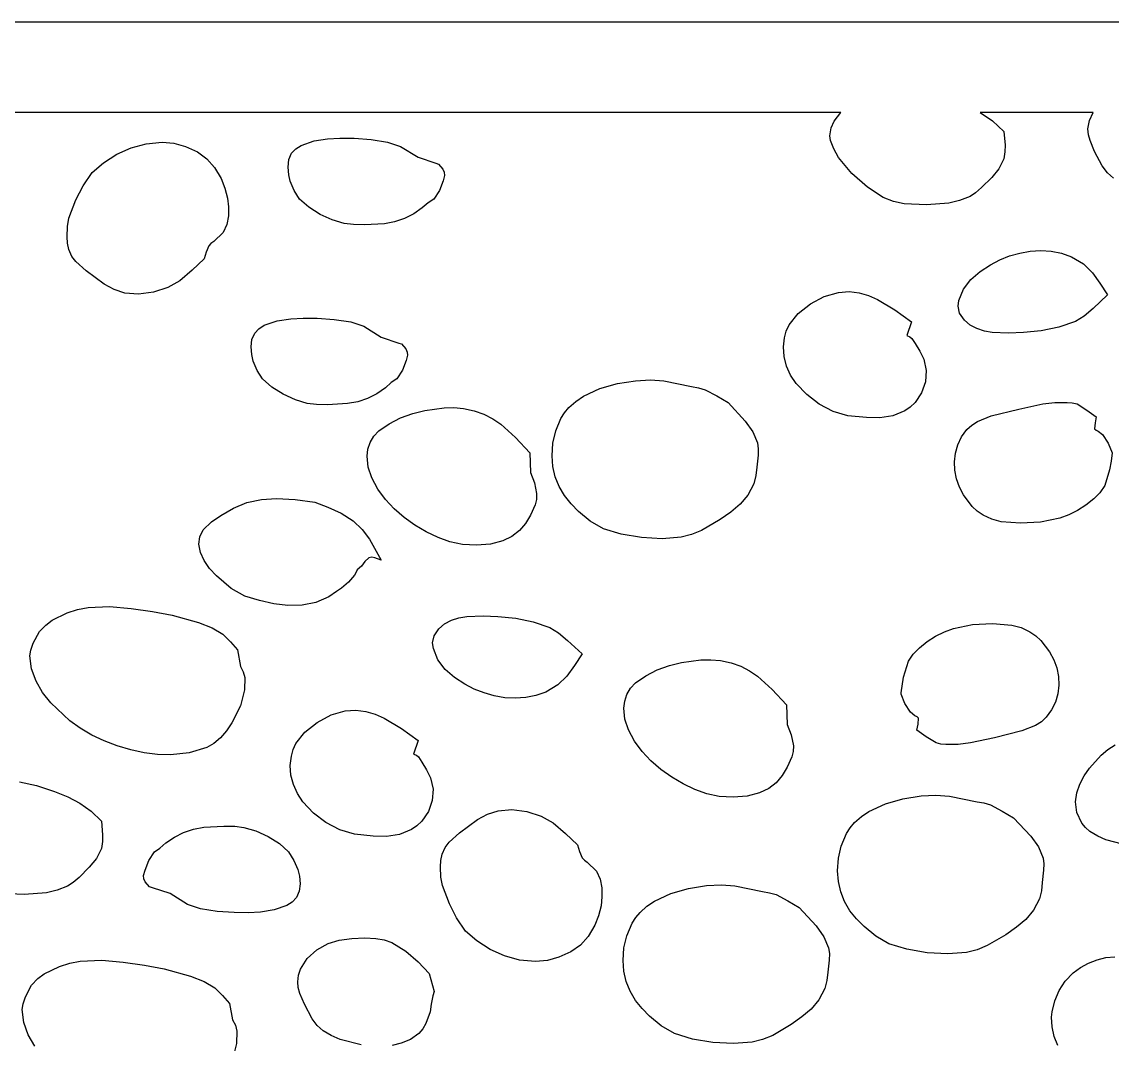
# Model space of a CAD drawing. Extents: x 2 to 598, y 382 to 3498.
# Drawn here: x 147.3 to 306.7, y 1048.5 to 1198 of the extents above; entities that cross this region are included whole.
import ezdxf

# ---------------------------------------------------------------- set-up
doc = ezdxf.new("R2010")
doc.units = 0

msp = doc.modelspace()

# ---------------------------------------------------------------- linework, layer by layer
at = {"layer": 'Calque 1'}
for p, q in [((1.99988, 1197.98), (598, 1197.98)), ((267.0131, 1184.7), (123.51, 1184.7)), ((266.0385, 1183.468), (267.0131, 1184.7)), ((303.91529, 1184.7), (287.41, 1184.7)), ((287.41, 1184.7), (289.211813, 1183.50015)), ((303.397274, 1183.570175), (303.91529, 1184.7)), ((265.62615, 1182.469775), (266.0385, 1183.468)), ((289.211813, 1183.50015), (290.8403, 1181.9508)), ((303.1593, 1182.3187), (303.397274, 1183.570175)), ((265.4313, 1181.3049), (265.62615, 1182.469775)), ((290.8403, 1181.9508), (291.0317, 1179.948113)), ((303.227767, 1181.468423), (303.1593, 1182.3187)), ((303.456987, 1180.613937), (303.227767, 1181.468423)), ((163.252195, 1179.557788), (165.457559, 1180.157517)), ((165.457559, 1180.157517), (167.788327, 1180.3819)), ((167.788327, 1180.3819), (169.526998, 1180.20915)), ((169.526998, 1180.20915), (171.212427, 1179.7535)), ((171.212427, 1179.7535), (172.94982, 1178.955919)), ((187.354459, 1179.39346), (188.134514, 1179.895219)), ((188.134514, 1179.895219), (189.997242, 1180.5542)), ((189.997242, 1180.5542), (191.992758, 1180.866081)), ((191.992758, 1180.866081), (193.796217, 1180.9656)), ((193.796217, 1180.9656), (195.859283, 1180.945142)), ((195.859283, 1180.945142), (198.339217, 1180.769387)), ((198.339217, 1180.769387), (200.764551, 1180.388264)), ((200.764551, 1180.388264), (202.663817, 1179.7517)), ((202.663817, 1179.7517), (205.217217, 1178.1689)), ((265.5043, 1180.6062), (265.4313, 1181.3049)), ((265.977042, 1179.379558), (265.5043, 1180.6062)), ((291.0317, 1179.948113), (291.021509, 1178.95342)), ((304.1293, 1179.0228), (303.456987, 1180.613937)), ((159.197727, 1177.3686), (161.167246, 1178.616789)), ((161.167246, 1178.616789), (163.252195, 1179.557788)), ((172.94982, 1178.955919), (174.340473, 1177.96375)), ((186.315655, 1177.824513), (186.729417, 1178.7544)), ((186.729417, 1178.7544), (187.354459, 1179.39346)), ((205.217217, 1178.1689), (207.790717, 1177.3017)), ((266.685047, 1178.154952), (265.977042, 1179.379558)), ((268.617575, 1175.815612), (266.685047, 1178.154952)), ((291.021509, 1178.95342), (290.8403, 1177.9614)), ((305.252525, 1176.898725), (304.1293, 1179.0228)), ((157.554317, 1175.9372), (159.197727, 1177.3686)), ((174.340473, 1177.96375), (175.473504, 1176.695581)), ((175.473504, 1176.695581), (176.438027, 1175.07)), ((186.207517, 1176.7297), (186.315655, 1177.824513)), ((186.304517, 1175.623175), (186.207517, 1176.73)), ((186.207517, 1176.73), (186.207517, 1176.7297)), ((207.790717, 1177.3017), (208.206117, 1177.1715)), ((208.206117, 1177.1715), (208.840792, 1176.451037)), ((290.8403, 1177.9614), (290.1237, 1176.4936)), ((305.989178, 1175.913216), (305.252525, 1176.898725)), ((156.242672, 1174.004513), (157.554317, 1175.9372)), ((176.438027, 1175.07), (176.982826, 1173.668275)), ((186.511917, 1174.6572), (186.304517, 1175.623175)), ((208.840792, 1176.451037), (209.031051, 1175.99243)), ((209.076917, 1175.5241), (208.859317, 1174.7432)), ((209.031051, 1175.99243), (209.076917, 1175.5241)), ((270.923341, 1173.795717), (268.617575, 1175.815612)), ((289.0786, 1175.2298), (287.582925, 1173.726813)), ((290.1237, 1176.4936), (289.0786, 1175.2298)), ((306.8805, 1175.1207), (305.989178, 1175.913216)), ((155.198927, 1171.9483), (156.242672, 1174.004513)), ((176.982826, 1173.668275), (177.368617, 1172.2082)), ((187.09173, 1173.301687), (186.511917, 1174.6572)), ((208.859317, 1174.7432), (208.324317, 1173.323163)), ((273.2238, 1172.3028), (270.923341, 1173.795717)), ((287.582925, 1173.726813), (286.703922, 1172.961083)), ((154.172118, 1169.249725), (155.198927, 1171.9483)), ((177.368617, 1172.2082), (177.500921, 1170.933539)), ((187.877717, 1172.0553), (187.09173, 1173.301687)), ((189.231003, 1170.855692), (187.877717, 1172.0553)), ((207.493517, 1172.055), (206.701817, 1171.513)), ((208.324317, 1173.323163), (207.493517, 1172.055)), ((274.72348, 1171.697091), (273.2238, 1172.3028)), ((284.396764, 1171.841709), (282.798088, 1171.47345)), ((285.9119, 1172.433), (284.396764, 1171.841709)), ((286.703922, 1172.961083), (285.9119, 1172.433)), ((177.500921, 1170.933539), (177.486062, 1169.616513)), ((190.88653, 1169.811588), (189.231003, 1170.855692)), ((205.831117, 1170.7543), (204.578026, 1169.895597)), ((206.701817, 1171.513), (205.831117, 1170.7543)), ((276.306587, 1171.368375), (274.72348, 1171.697091)), ((279.5381, 1171.2186), (276.306587, 1171.368375)), ((282.798088, 1171.47345), (279.5381, 1171.2186)), ((153.947327, 1168.028828), (154.172118, 1169.249725)), ((177.486062, 1169.616513), (177.244155, 1168.337905)), ((192.670625, 1168.995089), (190.88653, 1169.811588)), ((194.409617, 1168.4783), (192.670625, 1168.995089)), ((201.78587, 1168.730903), (200.288317, 1168.4563)), ((203.222692, 1169.2159), (201.78587, 1168.730903)), ((204.578026, 1169.895597), (203.222692, 1169.2159)), ((153.892617, 1166.5279), (153.947327, 1168.028828)), ((176.695317, 1167.1785), (175.329517, 1165.8344)), ((177.244155, 1168.337905), (176.695317, 1167.1785)), ((195.762765, 1168.317855), (194.409617, 1168.4783)), ((197.356655, 1168.286888), (195.762765, 1168.317855)), ((200.288317, 1168.4563), (197.356655, 1168.286888)), ((153.935792, 1165.582412), (153.892617, 1166.5279)), ((153.892617, 1166.5279), (153.892617, 1166.5279)), ((154.130317, 1164.6634), (153.935792, 1165.582412)), ((174.931792, 1165.544437), (174.597217, 1165.2055)), ((175.329517, 1165.8344), (174.931792, 1165.544437)), ((154.590273, 1163.673842), (154.130317, 1164.6634)), ((174.222154, 1164.268463), (173.924417, 1163.2976)), ((174.597217, 1165.2055), (174.222154, 1164.268463)), ((291.690906, 1163.730252), (293.181656, 1164.157499)), ((293.181656, 1164.157499), (294.706455, 1164.424812)), ((294.706455, 1164.424812), (296.245386, 1164.517606)), ((296.245386, 1164.517606), (297.778534, 1164.421292)), ((297.778534, 1164.421292), (299.285983, 1164.121286)), ((299.285983, 1164.121286), (300.747817, 1163.603)), ((155.163742, 1162.902863), (154.590273, 1163.673842)), ((156.683617, 1161.5417), (155.163742, 1162.902863)), ((173.924417, 1163.2976), (172.16968, 1161.672988)), ((287.388095, 1161.477412), (288.891217, 1162.4543)), ((288.891217, 1162.4543), (290.254121, 1163.157656)), ((290.254121, 1163.157656), (291.690906, 1163.730252)), ((300.747817, 1163.603), (302.493428, 1162.562139)), ((302.493428, 1162.562139), (303.801629, 1161.263512)), ((159.322342, 1159.607425), (156.683617, 1161.5417)), ((172.16968, 1161.672988), (170.361317, 1160.1107)), ((286.024192, 1160.2972), (287.388095, 1161.477412)), ((303.801629, 1161.263512), (304.89925, 1159.741705)), ((160.782161, 1158.835428), (159.322342, 1159.607425)), ((168.622051, 1159.113356), (166.510767, 1158.434425)), ((170.361317, 1160.1107), (168.622051, 1159.113356)), ((284.940751, 1158.889287), (286.024192, 1160.2972)), ((304.89925, 1159.741705), (306.013117, 1158.0313)), ((162.325117, 1158.3114), (160.782161, 1158.835428)), ((164.315708, 1158.143806), (162.325117, 1158.3114)), ((166.510767, 1158.434425), (164.315708, 1158.143806)), ((262.572967, 1156.7364), (264.610242, 1157.817237)), ((264.610242, 1157.817237), (266.659517, 1158.4141)), ((266.659517, 1158.4141), (268.220124, 1158.515928)), ((268.220124, 1158.515928), (269.684325, 1158.345858)), ((269.684325, 1158.345858), (271.06825, 1157.94825)), ((271.06825, 1157.94825), (272.38803, 1157.367462)), ((284.279017, 1157.2293), (284.940751, 1158.889287)), ((306.013117, 1158.0313), (303.89893, 1156.038537)), ((260.777792, 1155.307412), (262.572967, 1156.7364)), ((272.38803, 1157.367462), (274.899678, 1155.833786)), ((274.899678, 1155.833786), (277.348317, 1154.0997)), ((284.172117, 1156.4019), (284.279017, 1157.2293)), ((284.391967, 1155.371862), (284.172117, 1156.4019)), ((284.172117, 1156.4019), (284.172117, 1156.4019)), ((303.89893, 1156.038537), (302.578309, 1154.938998)), ((182.733767, 1153.590219), (184.596283, 1154.2492)), ((184.596283, 1154.2492), (186.591567, 1154.561081)), ((186.591567, 1154.561081), (188.394917, 1154.6606)), ((188.394917, 1154.6606), (190.458083, 1154.640144)), ((190.458083, 1154.640144), (192.938042, 1154.4644)), ((192.938042, 1154.4644), (195.363364, 1154.083306)), ((259.454817, 1153.6661), (260.777792, 1155.307412)), ((285.090917, 1154.3674), (284.391967, 1155.371862)), ((285.925648, 1153.633384), (285.090917, 1154.3674)), ((302.578309, 1154.938998), (301.321917, 1154.1504)), ((181.328717, 1152.4494), (181.953765, 1153.08846)), ((181.953765, 1153.08846), (182.733767, 1153.590219)), ((195.363364, 1154.083306), (197.262617, 1153.4468)), ((197.262617, 1153.4468), (199.816517, 1151.8639)), ((258.801617, 1151.7799), (259.05123, 1152.752025)), ((259.05123, 1152.752025), (259.454817, 1153.6661)), ((277.348317, 1154.0997), (276.655917, 1152.0838)), ((286.911487, 1153.106664), (285.925648, 1153.633384)), ((288.007738, 1152.755934), (286.911487, 1153.106664)), ((289.173704, 1152.549887), (288.007738, 1152.755934)), ((296.314017, 1152.7846), (293.720817, 1152.5464)), ((298.87448, 1153.314762), (296.314017, 1152.7846)), ((301.321917, 1154.1504), (298.87448, 1153.314762)), ((180.806317, 1150.4247), (180.914704, 1151.519513)), ((180.914704, 1151.519513), (181.328717, 1152.4494)), ((199.816517, 1151.8639), (202.389417, 1150.9968)), ((258.644517, 1150.4368), (258.801617, 1151.7799)), ((276.655917, 1152.0838), (277.091358, 1151.931038)), ((277.091358, 1151.931038), (277.393092, 1151.67485)), ((277.393092, 1151.67485), (277.883217, 1150.9128)), ((291.552003, 1152.446617), (289.173704, 1152.549887)), ((293.720817, 1152.5464), (291.552003, 1152.446617)), ((180.90338, 1149.318225), (180.806317, 1150.425)), ((180.806317, 1150.425), (180.806317, 1150.4247)), ((202.389417, 1150.9968), (202.804917, 1150.8665)), ((202.804917, 1150.8665), (203.439846, 1150.146037)), ((203.439846, 1150.146037), (203.630275, 1149.68743)), ((203.630275, 1149.68743), (203.676217, 1149.2191)), ((258.740086, 1149.010395), (258.644517, 1150.4368)), ((258.644517, 1150.4368), (258.644517, 1150.4368)), ((277.883217, 1150.9128), (278.562467, 1149.813225)), ((278.562467, 1149.813225), (279.169417, 1148.6364)), ((181.110617, 1148.3523), (180.90338, 1149.318225)), ((181.690505, 1146.99675), (181.110617, 1148.3523)), ((203.458117, 1148.4383), (202.923371, 1147.018187)), ((203.676217, 1149.2191), (203.458117, 1148.4383)), ((259.094142, 1147.632863), (258.740086, 1149.010395)), ((279.169417, 1148.6364), (279.523158, 1146.987398)), ((182.476417, 1145.7504), (181.690505, 1146.99675)), ((202.923371, 1147.018187), (202.092817, 1145.7501)), ((259.688236, 1146.323673), (259.094142, 1147.632863)), ((260.503917, 1145.1023), (259.688236, 1146.323673)), ((279.523158, 1146.987398), (279.393542, 1145.303512)), ((183.829881, 1144.550748), (182.476417, 1145.7504)), ((201.300617, 1145.208), (200.429917, 1144.4494)), ((202.092817, 1145.7501), (201.300617, 1145.208)), ((231.78088, 1144.339663), (234.357244, 1145.063042)), ((234.357244, 1145.063042), (237.013417, 1145.489)), ((237.013417, 1145.489), (239.173861, 1145.603828)), ((239.173861, 1145.603828), (241.134842, 1145.4495)), ((241.134842, 1145.4495), (245.188617, 1144.6219)), ((262.030915, 1143.470212), (260.503917, 1145.1023)), ((279.393542, 1145.303512), (278.830314, 1143.703345)), ((185.485605, 1143.506637), (183.829881, 1144.550748)), ((187.269859, 1142.690133), (185.485605, 1143.506637)), ((199.176876, 1143.590639), (197.821742, 1142.910912)), ((200.429917, 1144.4494), (199.176876, 1143.590639)), ((228.288793, 1142.458524), (229.386184, 1143.209877)), ((229.386184, 1143.209877), (231.78088, 1144.339663)), ((245.188617, 1144.6219), (246.193592, 1144.439475)), ((246.193592, 1144.439475), (247.167817, 1144.1666)), ((247.167817, 1144.1666), (248.87198, 1143.265538)), ((248.87198, 1143.265538), (250.533017, 1142.2804)), ((263.853405, 1142.075425), (262.030915, 1143.470212)), ((278.830314, 1143.703345), (277.883217, 1142.3055)), ((189.008917, 1142.1733), (187.269859, 1142.690133)), ((190.36208, 1142.012855), (189.008917, 1142.1733)), ((191.955992, 1141.981888), (190.36208, 1142.012855)), ((194.887617, 1142.1513), (191.955992, 1141.981888)), ((196.38512, 1142.425905), (194.887617, 1142.1513)), ((197.821742, 1142.910912), (196.38512, 1142.425905)), ((206.193927, 1141.1348), (209.020657, 1141.52155)), ((209.020657, 1141.52155), (210.452876, 1141.5533)), ((210.452876, 1141.5533), (211.874627, 1141.4382)), ((226.636306, 1140.809063), (227.275017, 1141.5647)), ((227.275017, 1141.5647), (228.288793, 1142.458524)), ((250.533017, 1142.2804), (253.034055, 1139.59305)), ((265.88655, 1141.012475), (263.853405, 1142.075425)), ((277.159355, 1141.614116), (276.365859, 1141.066567)), ((277.883217, 1142.3055), (277.159355, 1141.614116)), ((293.034617, 1141.3331), (296.542505, 1142.0908)), ((296.542505, 1142.0908), (298.316422, 1142.301191)), ((298.316422, 1142.301191), (300.120517, 1142.3082)), ((300.120517, 1142.3082), (300.861805, 1142.269512)), ((300.861805, 1142.269512), (301.565817, 1142.0917)), ((301.565817, 1142.0917), (302.999217, 1141.206962)), ((200.965719, 1139.197311), (202.652556, 1140.042913)), ((202.652556, 1140.042913), (204.432526, 1140.691883)), ((204.432526, 1140.691883), (206.193927, 1141.1348)), ((211.874627, 1141.4382), (213.43201, 1141.108911)), ((213.43201, 1141.108911), (214.838584, 1140.597381)), ((214.838584, 1140.597381), (216.119758, 1139.926017)), ((216.119758, 1139.926017), (217.300945, 1139.117225)), ((225.335117, 1138.1391), (226.106505, 1139.961925)), ((226.106505, 1139.961925), (226.636306, 1140.809063)), ((268.045517, 1140.3759), (265.88655, 1141.012475)), ((270.757017, 1140.0943), (268.045517, 1140.3759)), ((272.714981, 1140.062039), (270.757017, 1140.0943)), ((274.613855, 1140.352437), (272.714981, 1140.062039)), ((276.365859, 1141.066567), (274.613855, 1140.352437)), ((287.013083, 1139.537459), (288.994717, 1140.344425)), ((288.994717, 1140.344425), (293.034617, 1141.3331)), ((302.999217, 1141.206962), (304.376517, 1140.2272)), ((304.376517, 1140.2272), (304.186629, 1139.349687)), ((199.483717, 1138.1645), (200.965719, 1139.197311)), ((217.300945, 1139.117225), (219.464996, 1137.176981)), ((253.034055, 1139.59305), (254.158456, 1138.009816)), ((284.677917, 1137.272712), (285.453117, 1138.341)), ((285.453117, 1138.341), (286.161823, 1138.996404)), ((286.161823, 1138.996404), (287.013083, 1139.537459)), ((304.186629, 1139.349687), (304.119217, 1138.4712)), ((304.119217, 1138.4712), (304.332592, 1138.26685)), ((198.206255, 1136.470263), (198.732256, 1137.372052)), ((198.732256, 1137.372052), (199.483717, 1138.1645)), ((219.464996, 1137.176981), (221.534027, 1134.9559)), ((224.918117, 1136.358975), (225.335117, 1138.1391)), ((254.158456, 1138.009816), (254.848017, 1136.3831)), ((284.117892, 1136.11765), (284.677917, 1137.272712)), ((304.332592, 1138.26685), (304.653517, 1138.124)), ((304.653517, 1138.124), (305.287017, 1137.6036)), ((305.287017, 1137.6036), (306.120204, 1136.34645)), ((197.765417, 1134.4593), (197.889409, 1135.489292)), ((197.889409, 1135.489292), (198.206255, 1136.470263)), ((224.796617, 1134.5109), (224.918117, 1136.358975)), ((254.848017, 1136.3831), (254.949279, 1135.526155)), ((254.949279, 1135.526155), (254.919817, 1134.595063)), ((283.767755, 1134.901087), (284.117892, 1136.11765)), ((306.120204, 1136.34645), (306.672517, 1134.9588)), ((197.917176, 1132.830713), (197.765227, 1134.4593)), ((197.765227, 1134.4593), (197.765417, 1134.4593)), ((221.534027, 1134.9559), (221.633027, 1132.0506)), ((224.925315, 1132.965323), (224.796617, 1134.5109)), ((224.796617, 1134.5109), (224.796617, 1134.5109)), ((254.919817, 1134.595063), (254.729117, 1132.8278)), ((283.622217, 1133.6483), (283.767755, 1134.901087)), ((283.67579, 1132.384541), (283.622217, 1133.6483)), ((283.622217, 1133.6483), (283.622217, 1133.6483)), ((306.543329, 1133.725112), (306.296317, 1132.4654)), ((306.672517, 1134.9588), (306.543329, 1133.725112)), ((198.434517, 1131.2703), (197.917176, 1132.830713)), ((221.633027, 1132.0506), (222.235243, 1130.555813)), ((225.266746, 1131.454538), (224.925315, 1132.965323)), ((254.729117, 1132.8278), (254.597131, 1131.614263)), ((283.923229, 1131.13505), (283.67579, 1132.384541)), ((306.296317, 1132.4654), (305.603817, 1130.1457)), ((199.318949, 1129.651404), (198.434517, 1131.2703)), ((222.235243, 1130.555813), (222.543617, 1128.9723)), ((225.824362, 1130.015808), (225.266746, 1131.454538)), ((254.313727, 1130.4212), (253.432868, 1128.756345)), ((254.597131, 1131.614263), (254.313727, 1130.4212)), ((284.359162, 1129.925084), (283.923229, 1131.13505)), ((200.426959, 1128.138395), (199.318949, 1129.651404)), ((222.543617, 1128.9723), (222.508772, 1128.114175)), ((226.601617, 1128.6864), (225.824362, 1130.015808)), ((253.432868, 1128.756345), (252.297211, 1127.418013)), ((284.978217, 1128.7799), (284.359162, 1129.925084)), ((286.227555, 1127.110587), (284.978217, 1128.7799)), ((304.887492, 1129.095537), (304.000317, 1128.1944)), ((305.603817, 1130.1457), (304.887492, 1129.095537)), ((178.217667, 1126.850312), (180.162917, 1127.6844)), ((180.162917, 1127.6844), (182.323354, 1128.118625)), ((182.323354, 1128.118625), (184.497517, 1128.2482)), ((184.497517, 1128.2482), (187.251742, 1128.103412)), ((187.251742, 1128.103412), (190.118917, 1127.7061)), ((190.118917, 1127.7061), (192.019517, 1127.0126)), ((201.724708, 1126.743129), (200.426959, 1128.138395)), ((222.329206, 1127.348975), (221.652727, 1125.85)), ((222.508772, 1128.114175), (222.329206, 1127.348975)), ((227.577547, 1127.482525), (226.601617, 1128.6864)), ((228.660427, 1126.3667), (227.577547, 1127.482525)), ((252.297211, 1127.418013), (250.937587, 1126.269598)), ((302.840813, 1127.266684), (301.621544, 1126.49442)), ((304.000317, 1128.1944), (302.840813, 1127.266684)), ((174.986505, 1124.871262), (176.382217, 1125.7982)), ((176.382217, 1125.7982), (178.217667, 1126.850312)), ((192.019517, 1127.0126), (193.983104, 1126.138987)), ((193.983104, 1126.138987), (195.740817, 1124.9962)), ((203.178355, 1125.477463), (201.724708, 1126.743129)), ((221.652727, 1125.85), (220.910495, 1124.612955)), ((230.376186, 1124.962063), (228.660427, 1126.3667)), ((250.937587, 1126.269598), (249.384827, 1125.1745)), ((286.952915, 1126.434823), (286.227555, 1127.110587)), ((287.828717, 1125.8312), (286.952915, 1126.434823)), ((289.120867, 1125.231284), (287.828717, 1125.8312)), ((300.346814, 1125.868925), (299.020929, 1125.381512)), ((301.621544, 1126.49442), (300.346814, 1125.868925)), ((173.808817, 1123.6738), (174.986505, 1124.871262)), ((195.740817, 1124.9962), (197.024451, 1123.753627)), ((204.754059, 1124.35325), (203.178355, 1125.477463)), ((206.417981, 1123.382348), (204.754059, 1124.35325)), ((220.910495, 1124.612955), (220.025447, 1123.564263)), ((232.302627, 1123.8521), (230.376186, 1124.962063)), ((249.384827, 1125.1745), (246.66414, 1123.577238)), ((290.474517, 1124.875925), (289.120867, 1125.231284)), ((293.291917, 1124.639), (290.474517, 1124.875925)), ((296.232909, 1124.786198), (293.291917, 1124.639)), ((299.020929, 1125.381512), (296.232909, 1124.786198)), ((173.148317, 1121.5783), (173.281167, 1122.652413)), ((173.281167, 1122.652413), (173.808817, 1123.6738)), ((197.024451, 1123.753627), (198.088842, 1122.341562)), ((198.088842, 1122.341562), (199.838217, 1119.2508)), ((208.13628, 1122.576613), (206.417981, 1123.382348)), ((209.875117, 1121.9479), (208.13628, 1122.576613)), ((218.944537, 1122.709914), (217.614717, 1122.0559)), ((220.025447, 1123.564263), (218.944537, 1122.709914)), ((234.918715, 1123.042303), (232.302627, 1123.8521)), ((237.900586, 1122.541675), (234.918715, 1123.042303)), ((240.923877, 1122.381809), (237.900586, 1122.541675)), ((243.664227, 1122.5943), (240.923877, 1122.381809)), ((245.195538, 1122.978373), (243.664227, 1122.5943)), ((246.66414, 1123.577238), (245.195538, 1122.978373)), ((173.382767, 1120.385781), (173.148317, 1121.5783)), ((173.148317, 1121.5783), (173.148317, 1121.5783)), ((211.718255, 1121.557722), (209.875117, 1121.9479)), ((213.758417, 1121.433925), (211.718255, 1121.557722)), ((215.79183, 1121.594116), (213.758417, 1121.433925)), ((217.614717, 1122.0559), (215.79183, 1121.594116)), ((173.938611, 1119.195381), (173.382767, 1120.385781)), ((174.741964, 1118.040372), (173.938611, 1119.195381)), ((197.996917, 1119.5976), (197.417692, 1119.028175)), ((198.428775, 1119.686203), (197.996917, 1119.5976)), ((198.892404, 1119.58065), (198.428775, 1119.686203)), ((199.838217, 1119.2508), (198.892404, 1119.58065)), ((175.718942, 1116.954025), (174.741964, 1118.040372)), ((196.314917, 1117.8416), (196.096817, 1117.3863)), ((196.928317, 1118.362), (196.314917, 1117.8416)), ((197.417692, 1119.028175), (196.928317, 1118.362)), ((177.898236, 1115.120406), (175.718942, 1116.954025)), ((195.020354, 1116.036725), (194.018417, 1115.1317)), ((195.898917, 1117.0613), (195.020354, 1116.036725)), ((196.096817, 1117.3863), (195.898917, 1117.0613)), ((179.885417, 1113.9607), (177.898236, 1115.120406)), ((193.305817, 1114.6764), (192.177717, 1113.8956)), ((194.018417, 1115.1317), (193.305817, 1114.6764)), ((182.036667, 1113.3386), (179.885417, 1113.9607)), ((184.121317, 1112.8548), (182.036667, 1113.3386)), ((186.1911, 1112.599319), (184.121317, 1112.8548)), ((190.263803, 1113.069619), (188.253429, 1112.654225)), ((192.177717, 1113.8956), (190.263803, 1113.069619)), ((151.697305, 1110.47795), (153.930817, 1111.5455)), ((153.930817, 1111.5455), (155.433078, 1112.018806)), ((155.433078, 1112.018806), (156.970651, 1112.308958)), ((156.970651, 1112.308958), (160.110592, 1112.448013)), ((160.110592, 1112.448013), (163.268345, 1112.179086)), ((163.268345, 1112.179086), (166.361617, 1111.7186)), ((166.361617, 1111.7186), (169.271517, 1111.1982)), ((169.271517, 1111.1982), (173.121242, 1110.126925)), ((188.253429, 1112.654225), (186.1911, 1112.599319)), ((149.873217, 1108.7921), (150.778131, 1109.764344)), ((150.778131, 1109.764344), (151.697305, 1110.47795)), ((173.121242, 1110.126925), (175.087795, 1109.338519)), ((208.258927, 1109.1944), (209.093673, 1109.928388)), ((209.093673, 1109.928388), (210.079556, 1110.455094)), ((210.079556, 1110.455094), (211.175873, 1110.805822)), ((211.175873, 1110.805822), (212.34192, 1111.011875)), ((212.34192, 1111.011875), (214.720387, 1111.115169)), ((214.720387, 1111.115169), (216.889327, 1111.0154)), ((216.889327, 1111.0154), (219.482427, 1110.7767)), ((219.482427, 1110.7767), (222.042722, 1110.246538)), ((222.042722, 1110.246538), (224.489917, 1109.4109)), ((283.485105, 1109.23225), (286.273097, 1109.827725)), ((286.273097, 1109.827725), (289.214117, 1109.975)), ((289.214117, 1109.975), (292.031567, 1109.737862)), ((292.031567, 1109.737862), (293.385251, 1109.382336)), ((148.960608, 1107.101463), (149.873217, 1108.7921)), ((175.087795, 1109.338519), (176.674117, 1108.4015)), ((176.674117, 1108.4015), (177.776008, 1107.308712)), ((207.340117, 1107.1593), (207.559068, 1108.189675)), ((207.559068, 1108.189675), (208.258927, 1109.1944)), ((224.489917, 1109.4109), (225.746309, 1108.622302)), ((225.746309, 1108.622302), (227.06693, 1107.522763)), ((279.665246, 1107.346905), (280.884519, 1108.1192)), ((280.884519, 1108.1192), (282.159237, 1108.744758)), ((282.159237, 1108.744758), (283.485105, 1109.23225)), ((293.385251, 1109.382336), (294.677417, 1108.7823)), ((294.677417, 1108.7823), (295.553219, 1108.178734)), ((295.553219, 1108.178734), (296.27858, 1107.503)), ((148.608564, 1106.082889), (148.960608, 1107.101463)), ((177.776008, 1107.308712), (178.792317, 1106.1251)), ((207.447517, 1106.3325), (207.340107, 1107.1593)), ((207.340107, 1107.1593), (207.340117, 1107.1593)), ((227.06693, 1107.522763), (229.181117, 1105.53)), ((277.618617, 1105.517987), (278.505717, 1106.4192)), ((278.505717, 1106.4192), (279.665246, 1107.346905)), ((296.27858, 1107.503), (297.527917, 1105.8337)), ((148.467617, 1105.2363), (148.608564, 1106.082889)), ((148.705936, 1103.352088), (148.467617, 1105.2363)), ((148.467617, 1105.2363), (148.467617, 1105.2363)), ((178.792317, 1106.1251), (179.227427, 1103.7186)), ((208.109244, 1104.672512), (207.447517, 1106.3325)), ((229.181117, 1105.53), (228.067332, 1103.819594)), ((276.902217, 1104.4679), (277.618617, 1105.517987)), ((297.527917, 1105.8337), (298.146953, 1104.688482)), ((149.35716, 1101.552325), (148.705936, 1103.352088)), ((179.227427, 1103.7186), (179.664235, 1102.93625)), ((209.192672, 1103.2646), (208.109244, 1104.672512)), ((210.556547, 1102.084387), (209.192672, 1103.2646)), ((228.067332, 1103.819594), (226.969883, 1102.297775)), ((240.193655, 1103.184225), (241.973622, 1103.833225)), ((241.973622, 1103.833225), (243.735017, 1104.2762)), ((243.735017, 1104.2762), (246.561805, 1104.662863)), ((246.561805, 1104.662863), (247.994028, 1104.694602)), ((247.994028, 1104.694602), (249.415817, 1104.5795)), ((249.415817, 1104.5795), (250.973171, 1104.250194)), ((250.973171, 1104.250194), (252.379722, 1103.738617)), ((252.379722, 1103.738617), (253.66088, 1103.067185)), ((276.209817, 1102.1481), (276.902217, 1104.4679)), ((298.146953, 1104.688482), (298.582847, 1103.478491)), ((298.582847, 1103.478491), (298.830254, 1102.228979)), ((179.664235, 1102.93625), (179.872147, 1102.076575)), ((179.872147, 1102.076575), (179.841417, 1100.2934)), ((212.059617, 1101.1075), (210.556547, 1102.084387)), ((226.969883, 1102.297775), (225.661851, 1100.999119)), ((237.024817, 1101.3058), (238.506819, 1102.338613)), ((238.506819, 1102.338613), (240.193655, 1103.184225)), ((253.66088, 1103.067185), (254.842055, 1102.258313)), ((254.842055, 1102.258313), (257.006094, 1100.317902)), ((275.828417, 1099.8583), (276.209817, 1102.1481)), ((298.830254, 1102.228979), (298.88383, 1100.9652)), ((150.32569, 1099.88715), (149.35716, 1101.552325)), ((179.841417, 1100.2934), (179.227019, 1097.940192)), ((213.422554, 1100.404089), (212.059617, 1101.1075)), ((214.859364, 1099.831413), (213.422554, 1100.404089)), ((225.661851, 1100.999119), (223.916317, 1099.9582)), ((235.747355, 1099.611313), (236.273356, 1100.513273)), ((236.273356, 1100.513273), (237.024817, 1101.3058)), ((257.006094, 1100.317902), (259.075117, 1098.0967)), ((298.88383, 1100.9652), (298.738229, 1099.712409)), ((151.515927, 1098.4067), (150.32569, 1099.88715)), ((216.350131, 1099.404067), (214.859364, 1099.831413)), ((217.874942, 1099.13665), (216.350131, 1099.404067)), ((219.413881, 1099.043758), (217.874942, 1099.13665)), ((220.947033, 1099.139988), (219.413881, 1099.043758)), ((222.454483, 1099.439936), (220.947033, 1099.139988)), ((223.916317, 1099.9582), (222.454483, 1099.439936)), ((235.306517, 1097.6001), (235.430509, 1098.63017)), ((235.430509, 1098.63017), (235.747355, 1099.611313)), ((275.833517, 1099.6547), (275.823517, 1099.8583)), ((275.823517, 1099.8583), (275.828417, 1099.8583)), ((276.385867, 1098.267087), (275.833517, 1099.6547)), ((298.388106, 1098.495859), (297.828117, 1097.340805)), ((298.738229, 1099.712409), (298.388106, 1098.495859)), ((154.307017, 1095.7619), (151.515927, 1098.4067)), ((179.227019, 1097.940192), (177.999731, 1095.448937)), ((192.494586, 1096.604323), (194.543917, 1097.2012)), ((194.543917, 1097.2012), (196.104496, 1097.303023)), ((196.104496, 1097.303023), (197.568683, 1097.132942)), ((197.568683, 1097.132942), (198.952606, 1096.735318)), ((235.458005, 1095.97155), (235.306317, 1097.6001)), ((235.306317, 1097.6001), (235.306517, 1097.6001)), ((259.075117, 1098.0967), (259.174117, 1095.192)), ((277.219017, 1097.0099), (276.385867, 1098.267087)), ((277.852617, 1096.4896), (277.219017, 1097.0099)), ((297.828117, 1097.340805), (297.052917, 1096.2725)), ((155.823463, 1094.659858), (154.307017, 1095.7619)), ((177.999731, 1095.448937), (177.205616, 1094.292715)), ((188.662136, 1094.09447), (190.457292, 1095.523463)), ((190.457292, 1095.523463), (192.494586, 1096.604323)), ((198.952606, 1096.735318), (200.272392, 1096.154513)), ((200.272392, 1096.154513), (202.784064, 1094.620802)), ((235.975017, 1094.4111), (235.458005, 1095.97155)), ((278.173505, 1096.346912), (277.852617, 1096.4896)), ((278.129517, 1094.3868), (278.319455, 1095.264387)), ((278.386917, 1096.1428), (278.173505, 1096.346912)), ((278.319455, 1095.264387), (278.386917, 1096.1428)), ((296.344248, 1095.617117), (295.493023, 1095.07612)), ((297.052917, 1096.2725), (296.344248, 1095.617117)), ((157.5112, 1093.668469), (155.823463, 1094.659858)), ((159.330215, 1092.800802), (157.5112, 1093.668469)), ((177.205616, 1094.292715), (176.317513, 1093.271389)), ((187.339217, 1092.4532), (188.662136, 1094.09447)), ((202.784064, 1094.620802), (205.232717, 1092.8867)), ((236.859507, 1092.792208), (235.975017, 1094.4111)), ((259.174117, 1095.192), (259.776092, 1093.696838)), ((259.776092, 1093.696838), (260.084217, 1092.1131)), ((279.506855, 1093.406787), (278.129517, 1094.3868)), ((293.511442, 1094.269337), (289.471517, 1093.281)), ((295.493023, 1095.07612), (293.511442, 1094.269337)), ((161.240496, 1092.069925), (159.330215, 1092.800802)), ((163.202029, 1091.488908), (161.240496, 1092.069925)), ((175.355169, 1092.441428), (174.338327, 1091.8593)), ((176.317513, 1093.271389), (175.355169, 1092.441428)), ((186.935592, 1091.538875), (187.339217, 1092.4532)), ((205.232717, 1092.8867), (204.540217, 1090.8703)), ((237.967609, 1091.279209), (236.859507, 1092.792208)), ((260.084217, 1092.1131), (260.04945, 1091.255011)), ((280.940217, 1092.5218), (279.506855, 1093.406787)), ((281.64428, 1092.343987), (280.940217, 1092.5218)), ((282.385617, 1092.3053), (281.64428, 1092.343987)), ((284.189656, 1092.312389), (282.385617, 1092.3053)), ((285.963555, 1092.522962), (284.189656, 1092.312389)), ((289.471517, 1093.281), (285.963555, 1092.522962)), ((306.046197, 1091.543108), (307.115717, 1092.2512)), ((165.174802, 1091.070819), (163.202029, 1091.488908)), ((167.118803, 1090.828727), (165.174802, 1091.070819)), ((168.994017, 1090.7757), (167.118803, 1090.828727)), ((171.723847, 1091.087812), (168.994017, 1090.7757)), ((174.338327, 1091.8593), (171.723847, 1091.087812)), ((186.528417, 1089.2234), (186.686017, 1090.5665)), ((186.686017, 1090.5665), (186.935592, 1091.538875)), ((204.540217, 1090.8703), (204.975622, 1090.717594)), ((204.975622, 1090.717594), (205.27718, 1090.461425)), ((205.27718, 1090.461425), (205.767017, 1089.6993)), ((239.265468, 1089.883956), (237.967609, 1091.279209)), ((259.870054, 1090.489988), (259.193817, 1088.9913)), ((260.04945, 1091.255011), (259.870054, 1090.489988)), ((303.394417, 1088.8256), (305.09138, 1090.721137)), ((305.09138, 1090.721137), (306.046197, 1091.543108)), ((186.624062, 1087.797073), (186.528417, 1089.2234)), ((186.528417, 1089.2234), (186.528417, 1089.2234)), ((205.767017, 1089.6993), (206.446567, 1088.599775)), ((240.71923, 1088.6183), (239.265468, 1089.883956)), ((259.193817, 1088.9913), (258.451631, 1087.754255)), ((186.978281, 1086.419713), (186.624062, 1087.797073)), ((206.446567, 1088.599775), (207.053817, 1087.423)), ((207.053817, 1087.423), (207.407464, 1085.774034)), ((242.295039, 1087.494094), (240.71923, 1088.6183)), ((243.959044, 1086.523191), (242.295039, 1087.494094)), ((258.451631, 1087.754255), (257.566579, 1086.705563)), ((301.952704, 1086.486462), (302.596259, 1087.701542)), ((302.596259, 1087.701542), (303.394417, 1088.8256)), ((146.954717, 1086.816162), (149.433833, 1086.269992)), ((149.433833, 1086.269992), (152.076017, 1085.3925)), ((187.57252, 1085.110695), (186.978281, 1086.419713)), ((207.407464, 1085.774034), (207.277642, 1084.090325)), ((245.677388, 1085.717442), (243.959044, 1086.523191)), ((247.416217, 1085.0887), (245.677388, 1085.717442)), ((256.485647, 1085.851214), (255.155817, 1085.1972)), ((257.566579, 1086.705563), (256.485647, 1085.851214)), ((301.515456, 1085.209752), (301.952704, 1086.486462)), ((152.076017, 1085.3925), (153.996615, 1084.613116)), ((153.996615, 1084.613116), (155.778155, 1083.686975)), ((188.388227, 1083.8894), (187.57252, 1085.110695)), ((207.277642, 1084.090325), (206.714208, 1082.490353)), ((249.259453, 1084.6986), (247.416217, 1085.0887)), ((251.29963, 1084.574975), (249.259453, 1084.6986)), ((253.333, 1084.735338), (251.29963, 1084.574975)), ((255.155817, 1085.1972), (253.333, 1084.735338)), ((273.53478, 1083.634025), (276.111144, 1084.3574)), ((276.111144, 1084.3574), (278.767317, 1084.7834)), ((278.767317, 1084.7834), (280.927775, 1084.898172)), ((280.927775, 1084.898172), (282.88878, 1084.743825)), ((282.88878, 1084.743825), (286.942517, 1083.9163)), ((301.336217, 1083.9008), (301.515456, 1085.209752)), ((155.778155, 1083.686975), (157.4159, 1082.534972)), ((157.4159, 1082.534972), (158.905117, 1081.078)), ((189.915228, 1082.257312), (188.388227, 1083.8894)), ((206.714208, 1082.490353), (205.767017, 1081.0926)), ((215.379507, 1082.08793), (216.922427, 1082.612)), ((216.922427, 1082.612), (218.913018, 1082.779536)), ((218.913018, 1082.779536), (221.108077, 1082.488888)), ((221.108077, 1082.488888), (223.219361, 1081.809945)), ((270.042693, 1081.75292), (271.140084, 1082.504262)), ((271.140084, 1082.504262), (273.53478, 1083.634025)), ((286.942517, 1083.9163), (287.947505, 1083.7338)), ((287.947505, 1083.7338), (288.921817, 1083.461)), ((288.921817, 1083.461), (290.62593, 1082.5599)), ((290.62593, 1082.5599), (292.286917, 1081.5748)), ((301.533892, 1082.32895), (301.336217, 1083.9008)), ((301.336217, 1083.9008), (301.336217, 1083.9008)), ((158.905117, 1081.078), (159.096555, 1079.075313)), ((191.737545, 1080.862525), (189.915228, 1082.257312)), ((205.767017, 1081.0926), (205.04321, 1080.401162)), ((211.280917, 1079.3817), (213.919681, 1081.315938)), ((213.919681, 1081.315938), (215.379507, 1082.08793)), ((223.219361, 1081.809945), (224.958627, 1080.8126)), ((269.028917, 1080.8591), (270.042693, 1081.75292)), ((292.286917, 1081.5748), (294.787992, 1078.887412)), ((302.266317, 1080.8039), (301.533892, 1082.32895)), ((169.583672, 1078.751719), (170.938829, 1079.43145)), ((170.938829, 1079.43145), (172.375456, 1079.916481)), ((172.375456, 1079.916481), (173.872917, 1080.1911)), ((173.872917, 1080.1911), (176.80463, 1080.360512)), ((176.80463, 1080.360512), (178.398553, 1080.329545)), ((178.398553, 1080.329545), (179.751717, 1080.1691)), ((179.751717, 1080.1691), (181.490615, 1079.652281)), ((181.490615, 1079.652281), (183.274696, 1078.8358)), ((193.770503, 1079.799575), (191.737545, 1080.862525)), ((195.929427, 1079.163), (193.770503, 1079.799575)), ((204.249795, 1079.853533), (202.497992, 1079.139213)), ((205.04321, 1080.401162), (204.249795, 1079.853533)), ((209.76108, 1078.020463), (211.280917, 1079.3817)), ((224.958627, 1080.8126), (226.766985, 1079.25035)), ((267.860405, 1079.256325), (268.390206, 1080.103462)), ((268.390206, 1080.103462), (269.028917, 1080.8591)), ((302.805367, 1080.132775), (302.266317, 1080.8039)), ((303.453917, 1079.5683), (302.805367, 1080.132775)), ((304.608814, 1078.866348), (303.453917, 1079.5683)), ((159.086369, 1078.08062), (158.905117, 1077.0886)), ((159.096555, 1079.075313), (159.086369, 1078.08062)), ((167.459917, 1077.1344), (168.330617, 1077.893)), ((168.330617, 1077.893), (169.583672, 1078.751719)), ((183.274696, 1078.8358), (184.930262, 1077.791694)), ((184.930262, 1077.791694), (186.283617, 1076.592)), ((198.641417, 1078.8809), (195.929427, 1079.163)), ((200.599301, 1078.848661), (198.641417, 1078.8809)), ((202.497992, 1079.139213), (200.599301, 1078.848661)), ((209.187587, 1077.249502), (209.76108, 1078.020463)), ((226.766985, 1079.25035), (228.521717, 1077.6257)), ((267.089017, 1077.4335), (267.860405, 1079.256325)), ((294.787992, 1078.887412), (295.912398, 1077.304173)), ((305.785012, 1078.335761), (304.608814, 1078.866348)), ((308.205705, 1077.720087), (305.785012, 1078.335761)), ((158.905117, 1077.0886), (158.188522, 1075.620838)), ((165.836917, 1075.324225), (166.667717, 1076.5924)), ((166.667717, 1076.5924), (167.459917, 1077.1344)), ((186.283617, 1076.592), (187.069572, 1075.345662)), ((208.533417, 1075.340975), (208.727617, 1076.26)), ((208.727617, 1076.26), (209.187587, 1077.249502)), ((228.521717, 1077.6257), (228.819462, 1076.654888)), ((228.819462, 1076.654888), (229.194517, 1075.7179)), ((266.672017, 1075.653287), (267.089017, 1077.4335)), ((295.912398, 1077.304173), (296.601917, 1075.6775)), ((158.188522, 1075.620838), (157.143427, 1074.357)), ((165.301917, 1073.9041), (165.836917, 1075.324225)), ((187.069572, 1075.345662), (187.649427, 1073.9902)), ((208.489817, 1074.3954), (208.533417, 1075.340975)), ((229.194517, 1075.7179), (229.529096, 1075.378963)), ((229.529096, 1075.378963), (229.926817, 1075.089)), ((229.926817, 1075.089), (231.292627, 1073.7449)), ((266.550517, 1073.8052), (266.672017, 1075.653287)), ((296.601917, 1075.6775), (296.703223, 1074.820512)), ((296.703223, 1074.820512), (296.673767, 1073.889425)), ((157.143427, 1074.357), (155.647463, 1072.85405)), ((165.084317, 1073.1233), (165.301917, 1073.9041)), ((165.084327, 1073.123), (165.084317, 1073.1233)), ((165.130188, 1072.654712), (165.084327, 1073.123)), ((187.649427, 1073.9902), (187.856735, 1073.024194)), ((187.856735, 1073.024194), (187.953873, 1071.917375)), ((208.544584, 1072.894473), (208.489817, 1074.3954)), ((208.489817, 1074.3954), (208.489817, 1074.3954)), ((231.292627, 1073.7449), (231.841368, 1072.585417)), ((266.679254, 1072.259787), (266.550517, 1073.8052)), ((266.550517, 1073.8052), (266.550517, 1073.8052)), ((296.673767, 1073.889425), (296.483117, 1072.1222)), ((153.976217, 1071.5602), (152.461081, 1070.968989)), ((154.768281, 1072.088297), (153.976217, 1071.5602)), ((155.647463, 1072.85405), (154.768281, 1072.088297)), ((165.320448, 1072.1961), (165.130188, 1072.654712)), ((165.955127, 1071.4756), (165.320448, 1072.1961)), ((166.371127, 1071.3453), (165.955127, 1071.4756)), ((168.944027, 1070.4782), (166.371127, 1071.3453)), ((187.953873, 1071.917375), (187.844388, 1070.822594)), ((208.769405, 1071.673588), (208.544584, 1072.894473)), ((209.796217, 1068.9751), (208.769405, 1071.673588)), ((231.841368, 1072.585417), (232.083077, 1071.306638)), ((244.751444, 1071.237686), (247.407617, 1071.6637)), ((247.407617, 1071.6637), (249.568061, 1071.778456)), ((249.568061, 1071.778456), (251.529042, 1071.624075)), ((251.529042, 1071.624075), (255.582817, 1070.7965)), ((267.020692, 1070.749175), (266.679254, 1072.259787)), ((296.483117, 1072.1222), (296.35108, 1070.908625)), ((147.602427, 1070.3464), (144.370902, 1070.4961)), ((150.862406, 1070.600912), (147.602427, 1070.3464)), ((152.461081, 1070.968989), (150.862406, 1070.600912)), ((171.497927, 1068.8954), (168.944027, 1070.4782)), ((187.431827, 1069.8927), (186.806808, 1069.25364)), ((187.844388, 1070.822594), (187.431827, 1069.8927)), ((232.097761, 1069.989439), (231.965427, 1068.7147)), ((232.083077, 1071.306638), (232.097761, 1069.989439)), ((239.780384, 1069.38452), (242.17508, 1070.514287)), ((242.17508, 1070.514287), (244.751444, 1071.237686)), ((255.582817, 1070.7965), (256.587792, 1070.614088)), ((256.587792, 1070.614088), (257.562017, 1070.3413)), ((257.562017, 1070.3413), (259.266217, 1069.440237)), ((267.578317, 1069.3106), (267.020692, 1070.749175)), ((296.35108, 1070.908625), (296.067617, 1069.7156)), ((173.39719, 1068.258836), (171.497927, 1068.8954)), ((175.822535, 1067.877713), (173.39719, 1068.258836)), ((186.02682, 1068.751881), (184.164297, 1068.0929)), ((186.806808, 1069.25364), (186.02682, 1068.751881)), ((210.840005, 1066.918563), (209.796217, 1068.9751)), ((231.965427, 1068.7147), (231.579822, 1067.254575)), ((237.669217, 1067.7394), (238.682993, 1068.633191)), ((238.682993, 1068.633191), (239.780384, 1069.38452)), ((259.266217, 1069.440237), (260.927217, 1068.4551)), ((260.927217, 1068.4551), (263.428255, 1065.767713)), ((268.355617, 1067.9813), (267.578317, 1069.3106)), ((296.067617, 1069.7156), (295.186734, 1068.050703)), ((178.302498, 1067.701958), (175.822535, 1067.877713)), ((180.365617, 1067.6815), (178.302498, 1067.701958)), ((182.168987, 1067.781019), (180.365617, 1067.6815)), ((184.164297, 1068.0929), (182.168987, 1067.781019)), ((212.151617, 1064.9857), (210.840005, 1066.918563)), ((231.579822, 1067.254575), (231.035217, 1065.8528)), ((236.500705, 1066.136837), (237.030506, 1066.983827)), ((237.030506, 1066.983827), (237.669217, 1067.7394)), ((269.331467, 1066.777125), (268.355617, 1067.9813)), ((270.414417, 1065.661), (269.331467, 1066.777125)), ((294.05103, 1066.712375), (292.691394, 1065.563984)), ((295.186734, 1068.050703), (294.05103, 1066.712375)), ((213.794917, 1063.5548), (212.151617, 1064.9857)), ((231.035217, 1065.8528), (230.070753, 1064.227355)), ((235.729317, 1064.3143), (236.500705, 1066.136837)), ((263.428255, 1065.767713), (264.552656, 1064.184473)), ((272.130055, 1064.25645), (270.414417, 1065.661)), ((292.691394, 1065.563984), (291.138717, 1064.4689)), ((192.073317, 1063.1888), (193.675986, 1063.669425)), ((193.675986, 1063.669425), (195.531967, 1063.924225)), ((195.531967, 1063.924225), (197.405423, 1063.995537)), ((197.405423, 1063.995537), (199.060517, 1063.9257)), ((199.060517, 1063.9257), (200.255691, 1063.714164)), ((200.255691, 1063.714164), (201.373328, 1063.314389)), ((215.764408, 1062.306597), (213.794917, 1063.5548)), ((230.070753, 1064.227355), (228.937755, 1062.959388)), ((235.312567, 1062.533837), (235.729317, 1064.3143)), ((264.552656, 1064.184473), (265.242217, 1062.5578)), ((274.056517, 1063.1465), (272.130055, 1064.25645)), ((291.138717, 1064.4689), (288.41803, 1062.8716)), ((189.022142, 1061.00245), (190.419892, 1062.261731)), ((190.419892, 1062.261731), (192.073317, 1063.1888)), ((201.373328, 1063.314389), (203.40518, 1062.082013)), ((203.40518, 1062.082013), (205.21445, 1060.492355)), ((217.849192, 1061.36565), (215.764408, 1062.306597)), ((227.547112, 1061.967402), (225.809717, 1061.1699)), ((228.937755, 1062.959388), (227.547112, 1061.967402)), ((235.191317, 1060.6855), (235.312567, 1062.533837)), ((265.242217, 1062.5578), (265.34348, 1061.700797)), ((276.672662, 1062.336703), (274.056517, 1063.1465)), ((279.654555, 1061.836075), (276.672662, 1062.336703)), ((282.677828, 1061.676209), (279.654555, 1061.836075)), ((285.418117, 1061.8887), (282.677828, 1061.676209)), ((286.949428, 1062.272759), (285.418117, 1061.8887)), ((288.41803, 1062.8716), (286.949428, 1062.272759)), ((152.773627, 1059.8295), (154.275884, 1060.30286)), ((154.275884, 1060.30286), (155.813456, 1060.593092)), ((155.813456, 1060.593092), (158.953395, 1060.732338)), ((158.953395, 1060.732338), (162.11115, 1060.463564)), ((162.11115, 1060.463564), (165.204427, 1060.0031)), ((188.03648, 1059.437994), (189.022142, 1061.00245)), ((205.21445, 1060.492355), (206.859517, 1058.8092)), ((220.054389, 1060.765953), (217.849192, 1061.36565)), ((222.385117, 1060.5415), (220.054389, 1060.765953)), ((224.124042, 1060.714213), (222.385117, 1060.5415)), ((225.809717, 1061.1699), (224.124042, 1060.714213)), ((235.320055, 1059.140059), (235.191317, 1060.6855)), ((235.191317, 1060.6855), (235.191317, 1060.6855)), ((265.314017, 1060.769675), (265.123317, 1059.0024)), ((265.34348, 1061.700797), (265.314017, 1060.769675)), ((302.053208, 1059.667366), (303.234492, 1060.2998)), ((303.234492, 1060.2998), (304.484964, 1060.787034)), ((304.484964, 1060.787034), (305.767817, 1061.1259)), ((305.767817, 1061.1259), (307.083058, 1061.220331)), ((149.62095, 1058.048344), (150.540145, 1058.76195)), ((150.540145, 1058.76195), (152.773627, 1059.8295)), ((165.204427, 1060.0031), (168.114327, 1059.4827)), ((168.114327, 1059.4827), (171.964107, 1058.411388)), ((187.74706, 1058.549774), (188.03648, 1059.437994)), ((206.859517, 1058.8092), (207.551917, 1056.1856)), ((235.661493, 1057.629475), (235.320055, 1059.140059)), ((265.123317, 1059.0024), (264.991293, 1057.788912)), ((299.806186, 1057.691661), (300.977917, 1058.8929)), ((300.977917, 1058.8929), (302.053208, 1059.667366)), ((147.803415, 1055.385462), (148.716027, 1057.0761)), ((148.716027, 1057.0761), (149.62095, 1058.048344)), ((171.964107, 1058.411388), (173.930667, 1057.623005)), ((173.930667, 1057.623005), (175.517037, 1056.686)), ((187.619317, 1057.5954), (187.74706, 1058.549774)), ((187.619327, 1057.5954), (187.619317, 1057.5954)), ((187.68778, 1056.745066), (187.619327, 1057.5954)), ((236.219121, 1056.190928), (235.661493, 1057.629475)), ((264.991293, 1057.788912), (264.707927, 1056.5959)), ((298.924217, 1056.322187), (299.806186, 1057.691661)), ((147.451372, 1054.366889), (147.803415, 1055.385462)), ((175.517037, 1056.686), (176.618887, 1055.593212)), ((176.618887, 1055.593212), (177.635237, 1054.4096)), ((187.916978, 1055.89055), (187.68778, 1056.745066)), ((188.589337, 1054.2994), (187.916978, 1055.89055)), ((207.374117, 1055.5355), (207.116817, 1054.2994)), ((207.551917, 1056.1856), (207.374117, 1055.5355)), ((236.996427, 1054.8616), (236.219121, 1056.190928)), ((264.707927, 1056.5959), (263.827058, 1054.931003)), ((298.306998, 1054.812595), (298.924217, 1056.322187)), ((147.310427, 1053.5203), (147.451372, 1054.366889)), ((177.635237, 1054.4096), (178.070327, 1052.0025)), ((189.712557, 1052.175325), (188.589337, 1054.2994)), ((207.116817, 1054.2994), (206.958217, 1053.2158)), ((237.972011, 1053.657387), (236.996427, 1054.8616)), ((263.827058, 1054.931003), (262.691377, 1053.592675)), ((297.929517, 1053.191), (298.306998, 1054.812595)), ((147.310447, 1053.5203), (147.310427, 1053.5203)), ((147.54878, 1051.636166), (147.310447, 1053.5203)), ((206.958217, 1053.2158), (206.347168, 1051.508238)), ((239.054627, 1052.5413), (237.972011, 1053.657387)), ((240.770352, 1051.1367), (239.054627, 1052.5413)), ((261.331746, 1052.444284), (259.779027, 1051.3492)), ((262.691377, 1053.592675), (261.331746, 1052.444284)), ((297.848517, 1052.4143), (297.929517, 1053.191)), ((297.848917, 1052.4143), (297.848517, 1052.4143)), ((297.916772, 1050.983241), (297.848917, 1052.4143)), ((148.200033, 1049.836575), (147.54878, 1051.636166)), ((178.070327, 1052.0025), (178.507083, 1051.220208)), ((178.507083, 1051.220208), (178.714968, 1050.360563)), ((190.44921, 1051.189816), (189.712557, 1052.175325)), ((191.340527, 1050.3973), (190.44921, 1051.189816)), ((205.887277, 1050.696067), (205.335027, 1050.0067)), ((206.347168, 1051.508238), (205.887277, 1050.696067)), ((242.696827, 1050.0267), (240.770352, 1051.1367)), ((259.779027, 1051.3492), (257.05859, 1049.75215)), ((298.237895, 1049.592406), (297.916772, 1050.983241)), ((149.168591, 1048.171572), (148.200033, 1049.836575)), ((178.714968, 1050.360563), (178.684227, 1048.5774)), ((192.497692, 1049.733061), (191.340527, 1050.3973)), ((193.842783, 1049.161513), (192.497692, 1049.733061)), ((196.872636, 1048.36215), (193.842783, 1049.161513)), ((204.095336, 1049.1615), (202.722227, 1048.598)), ((205.335027, 1050.0067), (204.095336, 1049.1615)), ((245.313031, 1049.216828), (242.696827, 1050.0267)), ((248.29507, 1048.716425), (245.313031, 1049.216828)), ((255.59016, 1049.153481), (254.058927, 1048.7695)), ((257.05859, 1049.75215), (255.59016, 1049.153481)), ((298.773185, 1048.250668), (298.237895, 1049.592406)), ((178.684227, 1048.5774), (178.06985, 1046.22415)), ((202.722227, 1048.598), (201.426164, 1048.268677)), ((251.318512, 1048.556859), (248.29507, 1048.716425)), ((254.058927, 1048.7695), (251.318512, 1048.556859))]:
    msp.add_line(p, q, dxfattribs=at)

doc.saveas('drawing.dxf')
